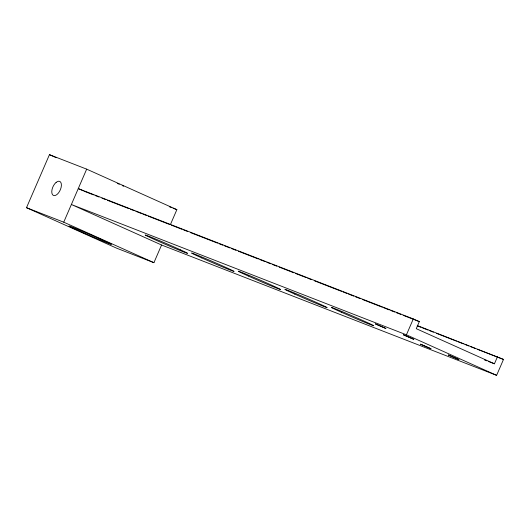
<?xml version="1.0" encoding="UTF-8"?>
<svg xmlns="http://www.w3.org/2000/svg" width="530" height="530" viewBox="0 0 530 530"><rect width="100%" height="100%" fill="white"/><g stroke="black" fill="none" stroke-linecap="round" stroke-linejoin="round"><path stroke-width="0.79" d="M417.382 325.566L503.5 359.426L496.617 375.333L161.57 245.006L153.919 262.681L116.693 248.206L26.5 207.694L49.449 154.667L86.675 169.149L176.868 209.661L170.395 224.614M26.5 207.694L63.726 222.176L86.675 169.149M161.57 245.006L71.378 204.5L406.424 334.821L413.307 318.914L419.316 321.617L416.262 328.686L494.43 363.792L497.484 356.723M169.269 206.707L171.548 207.588M173.071 208.184L176.868 209.661M413.307 318.914L78.261 188.594L83.521 190.952M84.27 191.29L93.518 194.888M95.055 195.484L98.905 196.981M101.985 198.18L105.841 199.677M107.378 200.28L128.942 208.668M130.486 209.264L134.335 210.768M135.879 211.364L141.272 213.464M142.809 214.06L146.658 215.558M148.201 216.16L169.766 224.548M171.309 225.144L182.088 229.338M183.632 229.94L187.481 231.438M190.561 232.637L217.519 243.124M219.062 243.72L222.911 245.218M224.455 245.821L229.841 247.914M231.385 248.517L236.009 250.312M238.315 251.213L258.342 258.998M259.885 259.601L265.272 261.694M266.815 262.297L270.664 263.794M272.208 264.39L276.826 266.192M279.138 267.087L293.772 272.778M295.316 273.381L306.095 277.574M307.639 278.171L311.488 279.674M314.568 280.867L341.525 291.354M343.069 291.957L346.918 293.454M348.462 294.051L353.848 296.151M355.392 296.747L360.009 298.549M362.321 299.443L382.349 307.234M383.886 307.831L389.278 309.931M390.822 310.527L394.671 312.031M396.215 312.627L400.832 314.423M403.144 315.323L419.316 321.617M417.236 325.87L421.085 327.368M422.629 327.971L428.021 330.064M429.558 330.667L433.408 332.164M436.488 333.357L456.516 341.148M458.059 341.751L463.445 343.844M464.989 344.447L468.838 345.944M470.382 346.541L474.999 348.342M477.311 349.237L503.5 359.426M484.413 359.897L486.725 360.798M488.269 361.4L494.43 363.792M49.449 154.667L56.213 157.708M406.424 334.821L496.617 375.333M63.726 222.176L153.919 262.681M117.256 183.38A23.115 0.523 23.4 0 1 119.276 184.261M122.238 185.573A23.115 0.523 23.4 0 1 123.649 186.202M56.12 182.399L54.895 183.632A7.705 3.988 -65.8 0 0 51.894 193.145A7.705 3.988 -65.8 0 0 57.055 194.444L58.28 193.211A7.705 3.988 -65.8 0 0 61.281 183.691A7.705 3.988 -65.8 0 0 56.12 182.399M448.406 355.02L458.867 359.572L448.406 355.02M375.465 323.929L385.847 328.467L375.465 323.929M403.39 334.788L413.771 339.326L403.39 334.788M420.562 344.189L430.943 348.72L420.562 344.189M85.35 232.531L80.176 230.345A23.115 0.523 23.4 0 0 70.371 226.807A23.115 0.523 23.4 0 0 95.069 237.844L100.249 240.03A23.115 0.523 23.4 0 0 110.055 243.568A23.115 0.523 23.4 0 0 85.35 232.531M180.538 249.862L175.973 247.808A23.115 0.523 23.4 0 0 148.857 236.267A23.115 0.523 23.4 0 0 152.163 238.44L156.728 240.501A23.115 0.523 23.4 0 0 183.844 252.041A23.115 0.523 23.4 0 0 180.538 249.862M201.718 257.911A23.115 0.523 23.4 0 0 234.088 271.446A23.115 0.523 23.4 0 0 202.844 257.408A23.115 0.523 23.4 0 0 201.718 257.911M248.252 276.011A23.115 0.523 23.4 0 0 280.628 289.546A23.115 0.523 23.4 0 0 249.378 275.514A23.115 0.523 23.4 0 0 248.252 276.011M294.786 294.11A23.115 0.523 23.4 0 0 327.162 307.645A23.115 0.523 23.4 0 0 295.912 293.613A23.115 0.523 23.4 0 0 294.786 294.11M341.32 312.21A23.115 0.523 23.4 0 0 373.696 325.745A23.115 0.523 23.4 0 0 342.446 311.713A23.115 0.523 23.4 0 0 341.32 312.21"/></g></svg>
